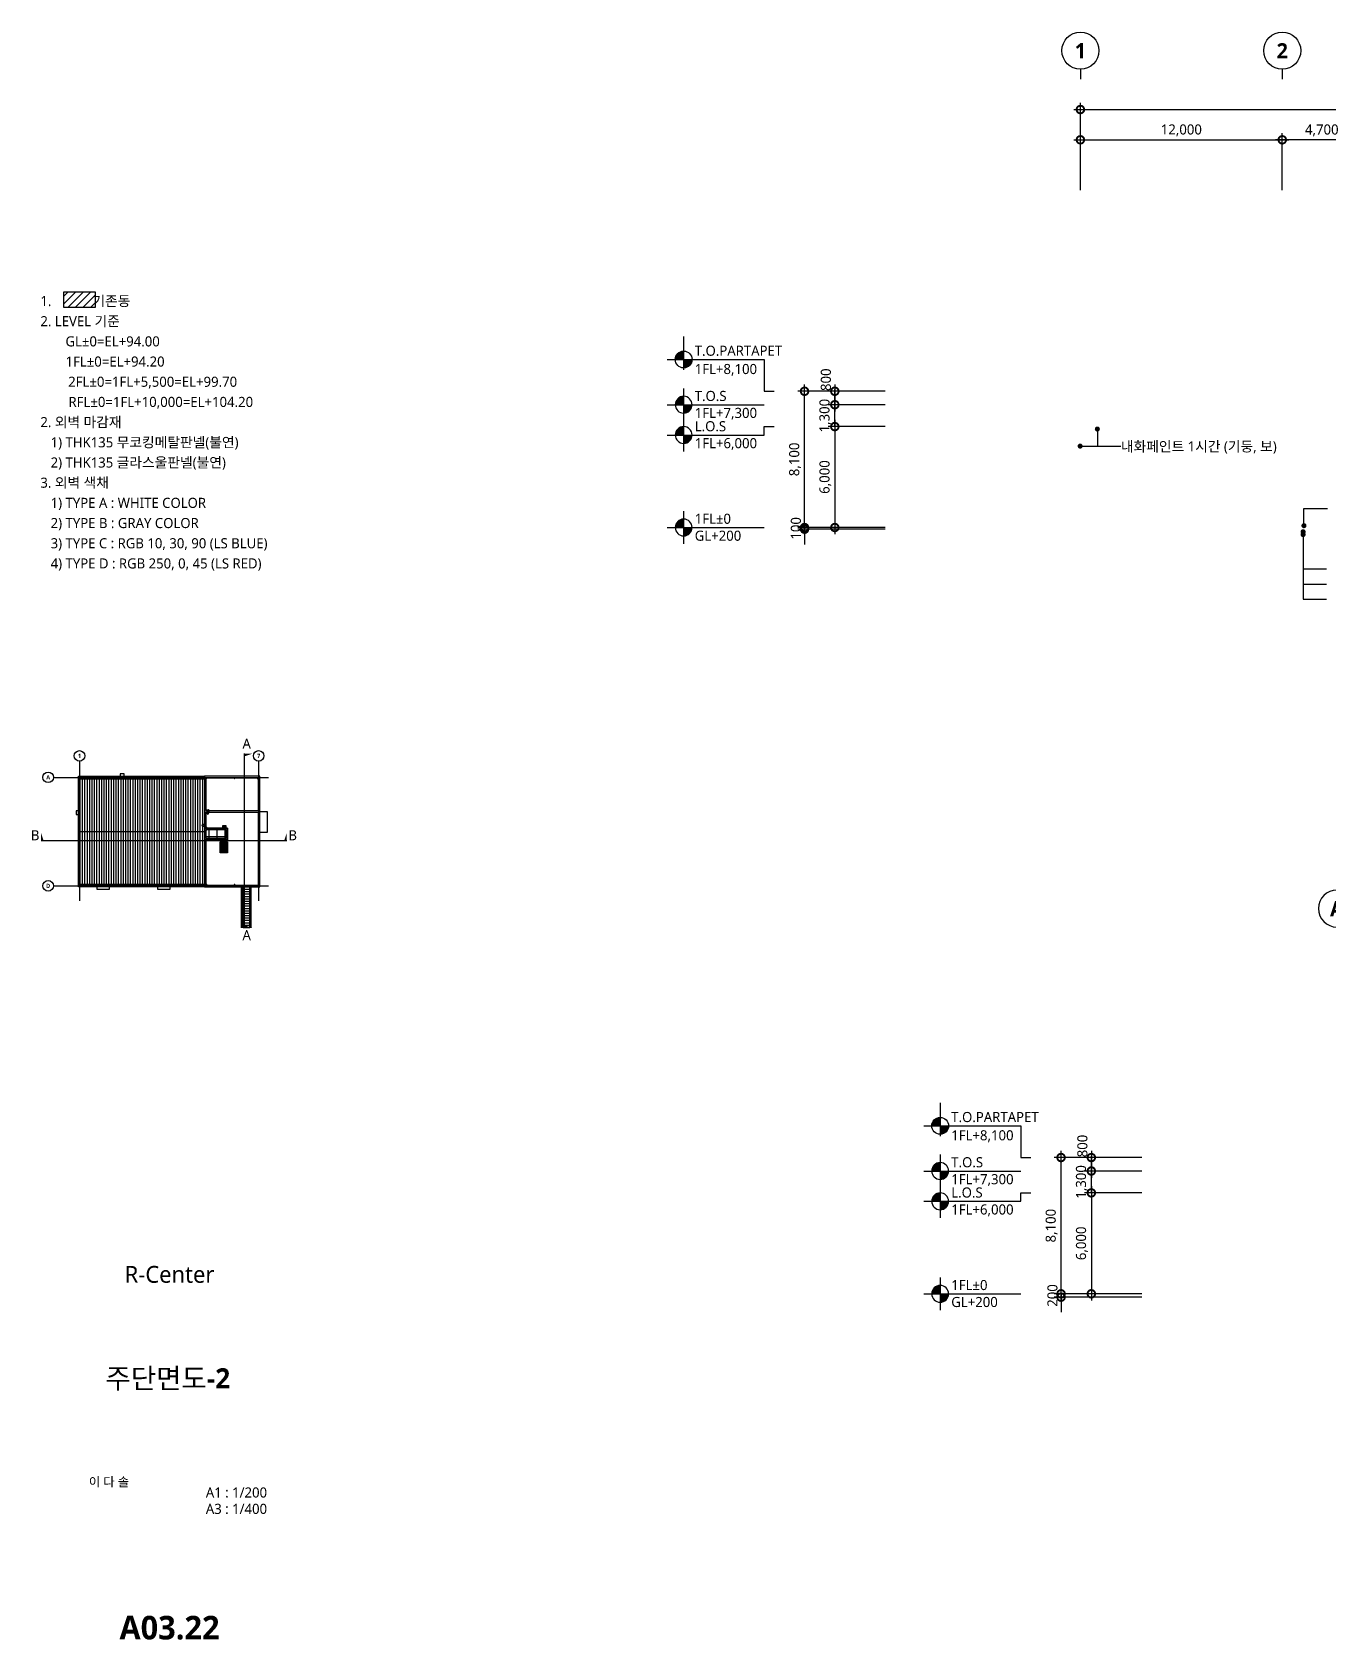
# Model space of a CAD drawing. Header units: millimetres. Extents: x 16690 to 499091, y 5875 to 101442.
# Drawn here: x 315333 to 392420, y 5875 to 101442 of the extents above; entities that cross this region are included whole.
import ezdxf
from ezdxf.enums import TextEntityAlignment as Align
from ezdxf.xclip import XClip

# ---------------------------------------------------------------- set-up
doc = ezdxf.new("R2010")
doc.units = ezdxf.units.MM
doc.header["$LTSCALE"] = 200
doc.header["$XCLIPFRAME"] = 0
for name, pattern in [('CEN-GAUN', [32.2, 30, -1, 0.2, -1]), ('HIDD', [1.05, 0.6, -0.45]), ('XR01-B21-EA-1-P$0$HID', [2.3, 1.5, -0.8])]:
    doc.linetypes.add(name, pattern=pattern)
doc.layers.get('DEFPOINTS').update_dxf_attribs({"color": 137})
for name, color, linetype in [('3TXT', 3, 'Continuous'), ('CAGE_LADDER', 8, 'Continuous'), ('CEN', 1, 'CEN-GAUN'), ('DIM', 7, 'Continuous'), ('ELE-3', 3, 'Continuous'), ('ELE-4', 4, 'Continuous'), ('ELE-5', 5, 'Continuous'), ('ELE-6', 6, 'Continuous'), ('ELE-7', 7, 'Continuous'), ('ELE-8', 8, 'Continuous'), ('ELE-9', 9, 'Continuous'), ('HAT', 8, 'Continuous'), ('R.D', 6, 'Continuous'), ('SYM', 6, 'Continuous'), ('SYM-BUB', 3, 'Continuous'), ('SYM-LEAD', 6, 'Continuous'), ('SYM-LEVEL', 7, 'Continuous'), ('TEXT', 3, 'Continuous'), ('XR-SHEET$0$TITLE', 7, 'Continuous'), ('XR-SHEET$1$SHT', 5, 'Continuous'), ('XR-SHEET$1$TEXT', 3, 'Continuous')]:
    doc.layers.add(name, color=color, linetype=linetype)
doc.styles.add('$0$스타일1', font='malgun.ttf')
doc.styles.add('XR-SHEET$0$굴림체(옥산)', font='malgun.ttf')
doc.styles.add('맑은고딕B', font='malgunbd.ttf')
doc.styles.add('스타일1', font='malgun.ttf')
doc.dimstyles.new('CJA', dxfattribs={"dimscale": 300, "dimtxt": 2.7, "dimasz": 1, "dimexe": 2, "dimexo": 3, "dimgap": 1, "dimtad": 1, "dimdec": 0, "dimzin": 1, "dimdsep": 46, "dimlunit": 6, "dimtxsty": '$0$스타일1', "dimblk": 'CJDOT', "dimcen": 0.09, "dimdle": 1, "dimclrd": 256, "dimclre": 256, "dimclrt": 3, "dimadec": 0, "dimazin": 0, "dimtfac": 1, "dimtdec": 0, "dimtix": 1, "dimtmove": 2, "dimatfit": 3, "dimldrblk": 'CJDOT', "dimfxl": 1, "dimtolj": 1, "dimtzin": 1, "dimarcsym": 0})
doc.dimstyles.new('DIM-QD 1', dxfattribs={"dimtxt": 3, "dimasz": 1.5, "dimexe": 1, "dimexo": 0, "dimgap": 1, "dimtad": 1, "dimdec": 3, "dimdsep": 46, "dimlunit": 6, "dimtxsty": '$0$스타일1', "dimblk1": 'ARCHTICK', "dimblk2": 'ARCHTICK', "dimsah": 1, "dimcen": 0, "dimclrd": 256, "dimclre": 256, "dimclrt": 3, "dimazin": 2, "dimtfac": 1, "dimtdec": 3, "dimtix": 1, "dimtmove": 2, "dimatfit": 3, "dimldrblk": 'ARCHTICK', "dimfxl": 1, "dimtolj": 1, "dimtzin": 0, "dimarcsym": 0})

# ---------------------------------------------------------------- blocks, each defined once
blk = doc.blocks.new('_DotSmall')
at = {"color": 0, "linetype": 'ByBlock', "const_width": 0.5}
blk.add_lwpolyline([(-0.0625, 0, 1), (0.0625, 0, 1)], format="xyb", close=True, dxfattribs=at)
blk = doc.blocks.new('*D59')
at = {"layer": 'DEFPOINTS', "color": 0, "transparency": 16777216}
for p in [(448650, 96842), (377650, 91442), (448650, 91442)]:
    blk.add_point(p, dxfattribs=at)
at = {"layer": 'DIM', "color": 7, "lineweight": -2, "transparency": 16777216}
for p, q in [((377250, 96842), (449050, 96842)), ((377650, 92042), (377650, 97242)), ((448650, 92042), (448650, 97242))]:
    blk.add_line(p, q, dxfattribs=at)
at = {"layer": 'DIM', "color": 7, "lineweight": -2, "transparency": 16777216, "xscale": 900, "yscale": 900, "zscale": 900, "rotation": 180}
blk.add_blockref('_DotSmall', (377650, 96842), dxfattribs=at)
at = {"layer": 'DIM', "color": 7, "lineweight": -2, "transparency": 16777216, "xscale": 900, "yscale": 900, "zscale": 900}
blk.add_blockref('_DotSmall', (448650, 96842), dxfattribs=at)
at = {"layer": 'DIM', "color": 3, "transparency": 16777216, "insert": (413150, 97404), "char_height": 600, "attachment_point": 5, "style": '스타일1'}
blk.add_mtext('\\A1;71,000', dxfattribs=at)
blk = doc.blocks.new('CJDOT')
blk.add_line((-2, 0), (2, 0))
at = {"const_width": 0.5}
blk.add_lwpolyline([(-0.25, 0, 1), (0.25, 0, 1)], format="xyb", close=True, dxfattribs=at)
blk = doc.blocks.new('*D60')
at = {"layer": 'DEFPOINTS', "color": 0, "transparency": 16777216}
for p in [(389650, 95042), (377650, 91442), (389650, 91442)]:
    blk.add_point(p, dxfattribs=at)
at = {"layer": 'DIM', "color": 7, "lineweight": -2, "transparency": 16777216}
for p, q in [((377250, 95042), (390050, 95042)), ((377650, 92042), (377650, 95442)), ((389650, 92042), (389650, 95442))]:
    blk.add_line(p, q, dxfattribs=at)
at = {"layer": 'DIM', "color": 7, "lineweight": -2, "transparency": 16777216, "xscale": 900, "yscale": 900, "zscale": 900, "rotation": 180}
blk.add_blockref('_DotSmall', (377650, 95042), dxfattribs=at)
at = {"layer": 'DIM', "color": 7, "lineweight": -2, "transparency": 16777216, "xscale": 900, "yscale": 900, "zscale": 900}
blk.add_blockref('_DotSmall', (389650, 95042), dxfattribs=at)
at = {"layer": 'DIM', "color": 3, "transparency": 16777216, "insert": (383650, 95604), "char_height": 600, "attachment_point": 5, "style": '스타일1'}
blk.add_mtext('\\A1;12,000', dxfattribs=at)
blk = doc.blocks.new('NEW_BUB')
at = {"layer": 'SYM-BUB', "color": 6}
blk.add_line((0, 3), (0, 0), dxfattribs=at)
blk.add_circle((0, 8.5), 5.5, dxfattribs=at)
at = {"layer": 'SYM-BUB', "color": 3, "style": '맑은고딕B'}
blk.add_attdef('X', text='', height=4.5, dxfattribs=at).set_placement((0, 8.5), align=Align.MIDDLE)
blk = doc.blocks.new('_ARCHTICK')
at = {"color": 0, "linetype": 'ByBlock', "const_width": 0.15}
blk.add_lwpolyline([(-0.5, -0.5), (0.5, 0.5)], dxfattribs=at)
blk = doc.blocks.new('CAGE_RADDER')
at = {"layer": 'CAGE_LADDER'}
h = blk.add_hatch(dxfattribs=at)
h.set_pattern_fill('GRATE', color=256, scale=100, angle=90, style=0)
h.set_pattern_definition([(90, (814.94, 130.295), (-79.375, -2e-14), []), (180, (814.94, 130.3), (5e-14, -317.5), [])])
h.paths.add_polyline_path([(0, -382), (0, 326), (500, 326), (500, -382)])
for p, q in [((-801, 258), (-802, 263)), ((-761, 270), (-763, 276)), ((-118, 278), (-693, 278)), ((-118, 272), (-693, 272)), ((-526, 278), (-526, 283)), ((-526, 283), (-485, 283)), ((-485, 283), (-485, 278)), ((-157, 272), (-157, -322)), ((-141, 272), (-141, -322)), ((-118, 278), (-118, 272)), ((610, 326), (-97, 326)), ((-97, 326), (-97, 272)), ((610, 272), (-97, 272)), ((0, 214), (0, 268)), ((0, 268), (0, 214)), ((610, 326), (610, 272)), ((-995, -5), (-1001, -5)), ((-995, -46), (-1001, -46)), ((-801, -308), (-802, -314)), ((-761, -321), (-763, -326)), ((-118, -322), (-693, -322)), ((-688, -328), (-693, -328)), ((-626, -328), (-688, -328)), ((-626, -328), (-118, -328)), ((-526, -334), (-526, -328)), ((-485, -334), (-526, -334)), ((-485, -328), (-485, -334)), ((-118, -328), (-118, -322)), ((610, -328), (-97, -328)), ((-97, -382), (-97, -328)), ((610, -382), (-97, -382)), ((0, -268), (0, -214)), ((0, -214), (0, -268)), ((610, -382), (610, -328))]:
    blk.add_line(p, q, dxfattribs=at)
at = {"layer": 'CAGE_LADDER', "linetype": 'XR01-B21-EA-1-P$0$HID'}
for p, q in [((610, 277), (-97, 277)), ((610, -334), (-97, -334))]:
    blk.add_line(p, q, dxfattribs=at)
at = {"layer": 'CAGE_LADDER'}
for points in [[(-97, 278), (-97, 330), (-99, 330, 0.4142136), (-102, 326), (-102, 290, -0.4142136), (-109, 283), (-198, 283, 0.4142136), (-201, 280), (-201, 278)], [(-97, -328), (-97, -380), (-99, -380, -0.4142136), (-102, -377), (-102, -340, 0.4142136), (-109, -334), (-198, -334, -0.4142136), (-201, -331), (-201, -328)]]:
    blk.add_lwpolyline(points, format="xyb", close=True, dxfattribs=at)
blk.add_lwpolyline([(500, 326), (0, 326), (0, -382), (500, -382)], close=True, dxfattribs=at)
for centre, radius, start, end in [((-693, -25), 303, 89.984191, 269.984191), ((-693, -25), 297, 89.984191, 269.984191), ((-686, -39), 324, 103.699797, 111.040763), ((-678, -25), 323, 176.324674, 183.675326), ((-686, -11), 324, 248.959237, 256.300203)]:
    blk.add_arc(centre, radius, start, end, dxfattribs=at)
blk = doc.blocks.new('%%P150RD')
at = {"layer": 'R.D', "color": 1}
for p, q in [((-175, 0), (175, 0)), ((0, 175), (0, -175))]:
    blk.add_line(p, q, dxfattribs=at)
at = {"layer": 'R.D'}
blk.add_circle((0, 0), 75, dxfattribs=at)
blk = doc.blocks.new('A$C34F20437')
at = {"layer": 'CEN'}
for points in [[(-150, 0), (150, 0)], [(0, -150), (0, 150)]]:
    blk.add_lwpolyline(points, dxfattribs=at)
at = {"layer": 'ELE-7'}
blk.add_circle((0, 0), 37.5, dxfattribs=at)
at = {"layer": 'ELE-8'}
blk.add_circle((0, 0), 87.5, dxfattribs=at)
blk = doc.blocks.new('xr-key')
at = {"layer": 'HAT'}
h = blk.add_hatch(dxfattribs=at)
h.set_pattern_fill('LINE', color=251, scale=300, angle=90)
h.set_pattern_definition([(90, (-383837.6, -452418.9), (-952.5, 6e-14), [])])
h.paths.add_polyline_path([(22700, 31500), (9400, 31500), (9400, 23000), (22700, 23000)])
h.paths.add_polyline_path([(34200, 31500), (22700, 31500), (22700, 23000), (34200, 23000)])
h.paths.add_polyline_path([(45700, 31500), (34200, 31500), (34200, 23000), (45700, 23000)])
h.paths.add_polyline_path([(58700, 31500), (45700, 31500), (45700, 23000), (58700, 23000)])
h.paths.add_polyline_path([(22700, 40000), (9400, 40000), (9400, 31500), (22700, 31500)])
h.paths.add_polyline_path([(34200, 40000), (22700, 40000), (22700, 31500), (34200, 31500)])
h.paths.add_polyline_path([(45700, 40000), (34200, 40000), (34200, 31500), (45700, 31500)])
h.paths.add_polyline_path([(58700, 40000), (45700, 40000), (45700, 31500), (58700, 31500)])
h.paths.add_polyline_path([(22700, 52350), (9400, 52350), (9400, 40000), (22700, 40000)])
h.paths.add_polyline_path([(58700, 52350), (45700, 52350), (45700, 40000), (58700, 40000)])
h.paths.add_polyline_path([(45700, 52350), (34200, 52350), (34200, 40000), (45700, 40000)])
h.paths.add_polyline_path([(34200, 52350), (22700, 52350), (22700, 40000), (34200, 40000)])
h.paths.add_polyline_path([(22700, 10650), (34200, 10650), (34200, 23000), (22700, 23000)])
h.paths.add_polyline_path([(9400, 10650), (22700, 10650), (22700, 23000), (9400, 23000)])
h.paths.add_polyline_path([(45700, 10650), (58700, 10650), (58700, 23000), (45700, 23000)])
h.paths.add_polyline_path([(34200, 10650), (45700, 10650), (45700, 23000), (34200, 23000)])
h = blk.add_hatch(dxfattribs=at)
h.set_pattern_fill('ANSI37', color=251, scale=1000, angle=45)
h.set_pattern_definition([(90, (67300, 30512.5), (-3175, 0), []), (180, (67300, 30512.5), (-2e-13, -3175), [])])
h.paths.add_polyline_path([(59400, 28700), (67300, 28700), (67300, 32325), (59400, 32325)])
h = blk.add_hatch(dxfattribs=at)
h.set_pattern_fill('_USER', color=251, scale=500, angle=-90, pattern_type=0)
h.set_pattern_definition([(270, (67350, 33825), (500, -9e-14), [])])
h.paths.add_polyline_path([(67350, 33825), (67350, 32825), (65850, 32825), (65850, 33825)])
h = blk.add_hatch(dxfattribs=at)
h.set_pattern_fill('_USER', color=251, scale=200, pattern_type=0)
h.set_pattern_definition([(0, (-536900, -32900), (0, 200), [])])
h.paths.add_polyline_path([(67600, 27175), (67600, 23300), (65200, 23300), (65200, 27175)])
h = blk.add_hatch(dxfattribs=at)
h.set_pattern_fill('_USER', color=251, scale=950, pattern_type=0)
h.set_pattern_definition([(0, (-368700, -32900), (0, 950), [])])
h.paths.add_polyline_path([(74000, 9565), (74000, -18460), (76700, -18460), (76700, 9565)])
at = {"layer": 'ELE-3', "color": 251}
for p, q in [((59200, 52800), (59200, 39825)), ((59200, 39215), (59200, 32825)), ((59200, 28200), (59200, 10200))]:
    blk.add_line(p, q, dxfattribs=at)
blk.add_lwpolyline([(58700, 9565), (80635, 9565), (80635, 53435), (58700, 53435)], close=True, dxfattribs=at)
for points in [[(59200, 52800), (80000, 52800), (80000, 39825)], [(58700, 39215), (80635, 39215)], [(59200, 39825), (80000, 39825)], [(80000, 39215), (80000, 10200), (59200, 10200)]]:
    blk.add_lwpolyline(points, dxfattribs=at)
at = {"layer": 'ELE-4', "color": 251}
blk.add_line((9400, 31500), (58700, 31500), dxfattribs=at)
for points in [[(58700, 9565), (8765, 9565), (8765, 53435), (58700, 53435)], [(58700, 10200), (9400, 10200), (9400, 52800), (58700, 52800)]]:
    blk.add_lwpolyline(points, dxfattribs=at)
for points in [[(58900, 32825), (67800, 32825), (67800, 28200), (58900, 28200)], [(59400, 32325), (67300, 32325), (67300, 28700), (59400, 28700)], [(67600, 27175), (67600, 23300), (65200, 23300), (65200, 27175)]]:
    blk.add_lwpolyline(points, close=True, dxfattribs=at)
at = {"layer": 'ELE-5', "color": 251}
for p, q in [((9400, 52350), (58700, 52350)), ((9400, 10650), (58700, 10650)), ((74000, 9565), (74000, -18460))]:
    blk.add_line(p, q, dxfattribs=at)
at = {"layer": 'ELE-6', "color": 251}
for p, q in [((73200, 9565), (73200, -18460)), ((73700, 9565), (73700, -18460)), ((76700, -18460), (76700, 9565)), ((77200, -18460), (77200, 9565))]:
    blk.add_line(p, q, dxfattribs=at)
blk.add_lwpolyline([(66100, 32825), (58900, 32825), (58900, 28200), (67800, 28200), (67800, 32825), (67100, 32825)], dxfattribs=at)
at = {"layer": 'ELE-7', "color": 251}
blk.add_lwpolyline([(67350, 32825), (67350, 33825), (65850, 33825), (65850, 32825)], dxfattribs=at)
at = {"layer": 'ELE-8', "color": 251}
for points in [[(26850, 53435), (26850, 54335), (25350, 54335), (25350, 53435)], [(8765, 39750), (7865, 39750), (7865, 38250), (8765, 38250)], [(80635, 39400), (83635, 39400), (83635, 31200), (80615, 31200)], [(16100, 9565), (16100, 8665), (21100, 8665), (21100, 9565)], [(40100, 9565), (40100, 8665), (45100, 8665), (45100, 9565)]]:
    blk.add_lwpolyline(points, dxfattribs=at)
at = {"layer": 'ELE-8', "color": 251, "linetype": 'HIDD'}
for points in [[(59581, 32200), (59581, 33000)], [(59656, 32200), (59656, 33000)], [(59581, 28825), (59581, 28025)], [(59656, 28825), (59656, 28025)]]:
    blk.add_lwpolyline(points, dxfattribs=at)
at = {"layer": 'ELE-8', "color": 251}
blk.add_lwpolyline([(67850, 27425), (67850, 23050), (64950, 23050), (64950, 27425)], close=True, dxfattribs=at)
at = {"layer": 'HAT', "color": 251}
for p, q in [((9200, 58258), (9200, 4115)), ((80200, 58258), (80200, 4115)), ((0, 53000), (84150, 53000)), ((0, 10000), (84150, 10000))]:
    blk.add_line(p, q, dxfattribs=at)
at = {"layer": 'CAGE_LADDER', "color": 251, "rotation": 90}
blk.add_blockref('CAGE_RADDER', (60026, 39455), dxfattribs=at)
at = {"layer": 'CAGE_LADDER', "color": 251}
blk.add_blockref('CAGE_RADDER', (58700, 33982), dxfattribs=at)
at = {"layer": 'ELE-9', "color": 251, "xscale": -1, "rotation": 90}
for p in [(59618, 33000), (59618, 32200)]:
    blk.add_blockref('A$C34F20437', p, dxfattribs=at)
at = {"layer": 'ELE-9', "color": 251, "rotation": 90}
for p in [(59618, 28825), (59618, 28025)]:
    blk.add_blockref('A$C34F20437', p, dxfattribs=at)
at = {"layer": 'R.D', "color": 251, "xscale": -0.6666666666666666, "yscale": 0.6666666666666666, "zscale": 0.6666666666666666}
for p in [(9700, 52600), (20700, 52600), (32700, 52600), (44700, 52600), (51700, 52600), (58200, 52600), (59500, 52600), (70600, 52600), (79700, 52600), (59500, 38715), (9700, 10400), (20700, 10400), (32700, 10400), (44700, 10400), (51700, 10400), (58200, 10400), (59500, 10500), (70600, 10500), (73850, 8050)]:
    blk.add_blockref('%%P150RD', p, dxfattribs=at)
at = {"layer": 'SYM-BUB', "xscale": 380.952380952381, "yscale": 380.952380952381, "zscale": 380.952380952381}
for p, values in [((9200, 58258), {'X': '1'}), ((80200, 58258), {'X': '7'})]:
    blk.add_blockref('NEW_BUB', p, dxfattribs=at).add_auto_attribs(values)
at = {"layer": 'SYM-BUB'}
ref = blk.add_blockref('NEW_BUB', (0, 53000), dxfattribs=dict(at, xscale=380.952380952381, yscale=380.952380952381, zscale=380.952380952381, rotation=90))
ref.add_attrib('X', 'A', dxfattribs={"color": 3, "height": 1667, "style": '맑은고딕B'}).set_placement((-3238, 53000), align=Align.MIDDLE)
ref = blk.add_blockref('NEW_BUB', (0, 10000), dxfattribs=dict(at, xscale=380.952380952381, yscale=380.952380952381, zscale=380.952380952381, rotation=90))
ref.add_attrib('X', 'D', dxfattribs={"color": 3, "height": 1667, "style": '맑은고딕B'}).set_placement((-3238, 10000), align=Align.MIDDLE)
blk = doc.blocks.new('*D102')
at = {"layer": 'DEFPOINTS', "color": 0, "transparency": 16777216}
for p in [(361250, 80095), (366650, 80095), (366650, 71995)]:
    blk.add_point(p, dxfattribs=at)
at = {"layer": 'DIM', "color": 7, "lineweight": -2, "transparency": 16777216}
for p, q in [((361250, 71595), (361250, 80495)), ((366050, 80095), (360850, 80095)), ((366050, 71995), (360850, 71995))]:
    blk.add_line(p, q, dxfattribs=at)
at = {"layer": 'DIM', "color": 7, "lineweight": -2, "transparency": 16777216, "xscale": 900, "yscale": 900, "zscale": 900}
for p, rotation in [((361250, 80095), 90), ((361250, 71995), 270)]:
    blk.add_blockref('_DotSmall', p, dxfattribs=dict(at, rotation=rotation))
at = {"layer": 'DIM', "color": 3, "transparency": 16777216, "insert": (360688, 76045), "char_height": 600, "attachment_point": 5, "rotation": 90, "style": '$0$스타일1'}
blk.add_mtext('\\A1;8,100', dxfattribs=at)
blk = doc.blocks.new('*D103')
at = {"layer": 'DEFPOINTS', "color": 0, "transparency": 16777216}
for p in [(366650, 77995), (363050, 71995), (366650, 71995)]:
    blk.add_point(p, dxfattribs=at)
at = {"layer": 'DIM', "color": 7, "lineweight": -2, "transparency": 16777216}
for p, q in [((363050, 78395), (363050, 71595)), ((366050, 77995), (362650, 77995)), ((366050, 71995), (362650, 71995))]:
    blk.add_line(p, q, dxfattribs=at)
at = {"layer": 'DIM', "color": 7, "lineweight": -2, "transparency": 16777216, "xscale": 900, "yscale": 900, "zscale": 900}
for p, rotation in [((363050, 77995), 90), ((363050, 71995), 270)]:
    blk.add_blockref('_DotSmall', p, dxfattribs=dict(at, rotation=rotation))
at = {"layer": 'DIM', "color": 3, "transparency": 16777216, "insert": (362490, 74995), "char_height": 600, "attachment_point": 5, "rotation": 90, "style": '$0$스타일1'}
blk.add_mtext('\\A1;6,000', dxfattribs=at)
blk = doc.blocks.new('*D104')
at = {"layer": 'DEFPOINTS', "color": 0, "transparency": 16777216}
for p in [(366650, 80095), (363050, 79295), (366650, 79295)]:
    blk.add_point(p, dxfattribs=at)
at = {"layer": 'DIM', "color": 7, "lineweight": -2, "transparency": 16777216}
for p, q in [((363050, 80495), (363050, 78895)), ((366050, 80095), (362650, 80095)), ((366050, 79295), (362650, 79295))]:
    blk.add_line(p, q, dxfattribs=at)
at = {"layer": 'DIM', "color": 7, "lineweight": -2, "transparency": 16777216, "xscale": 900, "yscale": 900, "zscale": 900}
for p, rotation in [((363050, 80095), 90), ((363050, 79295), 270)]:
    blk.add_blockref('_DotSmall', p, dxfattribs=dict(at, rotation=rotation))
at = {"layer": 'DIM', "color": 3, "transparency": 16777216, "insert": (362520, 80781), "char_height": 600, "attachment_point": 5, "rotation": 90, "style": '$0$스타일1'}
blk.add_mtext('\\A1;800', dxfattribs=at)
blk = doc.blocks.new('*D105')
at = {"layer": 'DEFPOINTS', "color": 0, "transparency": 16777216}
for p in [(363050, 79295), (366650, 79295), (366650, 77995)]:
    blk.add_point(p, dxfattribs=at)
at = {"layer": 'DIM', "color": 7, "lineweight": -2, "transparency": 16777216}
for p, q in [((363050, 79295), (363050, 80195)), ((366050, 79295), (362650, 79295)), ((363050, 77995), (363050, 79295)), ((366050, 77995), (362650, 77995)), ((363050, 77995), (363050, 77095))]:
    blk.add_line(p, q, dxfattribs=at)
at = {"layer": 'DIM', "color": 7, "lineweight": -2, "transparency": 16777216, "xscale": 900, "yscale": 900, "zscale": 900}
for p, rotation in [((363050, 79295), 270), ((363050, 77995), 90)]:
    blk.add_blockref('_DotSmall', p, dxfattribs=dict(at, rotation=rotation))
at = {"layer": 'DIM', "color": 3, "transparency": 16777216, "insert": (362488, 78645), "char_height": 600, "attachment_point": 5, "rotation": 90, "style": '$0$스타일1'}
blk.add_mtext('\\A1;1,300', dxfattribs=at)
blk = doc.blocks.new('LEVEL1')
at = {"layer": 'SYM-LEVEL'}
h = blk.add_hatch(color=6, dxfattribs=at)
edge = h.paths.add_edge_path()
edge.add_ellipse((4.87, 0), major_axis=(1.77, 1.77), ratio=1, start_angle=405, end_angle=495)
edge.add_line((2.37, 0), (4.87, 0))
edge.add_line((4.87, 0), (4.87, 2.5))
edge = h.paths.add_edge_path()
edge.add_ellipse((4.87, 0), major_axis=(1.77, 1.77), ratio=1, start_angle=225, end_angle=315)
edge.add_line((7.37, 0), (4.87, 0))
edge.add_line((4.87, 0), (4.87, -2.5))
at = {"layer": 'SYM-LEVEL', "color": 6}
for p, q in [((4.87, 4.87), (4.87, -4.87)), ((0, 0), (9.74, 0)), ((9.07, 0), (28.8, 0))]:
    blk.add_line(p, q, dxfattribs=at)
blk.add_ellipse((4.87, 0), major_axis=(1.77, 1.77), ratio=1, start_param=5.497787, end_param=11.780972, dxfattribs=at)
at = {"layer": 'SYM-LEVEL', "color": 3, "style": '스타일1'}
for tag, p in [('1층-바닥마감', (8.16, 1.11)), ('EL-+100', (8.16, -3.93))]:
    blk.add_attdef(tag, p, '', height=3, dxfattribs=at)
blk = doc.blocks.new('*D106')
at = {"layer": 'DEFPOINTS', "color": 0, "transparency": 16777216}
for p in [(361250, 71895), (366650, 71995), (366650, 71895)]:
    blk.add_point(p, dxfattribs=at)
at = {"layer": 'DIM', "color": 7, "lineweight": -2, "transparency": 16777216}
for p, q in [((361250, 71995), (361250, 72895)), ((366050, 71995), (360850, 71995)), ((366050, 71895), (360850, 71895)), ((361250, 71995), (361250, 71895)), ((361250, 71895), (361250, 70995))]:
    blk.add_line(p, q, dxfattribs=at)
at = {"layer": 'DIM', "color": 7, "lineweight": -2, "transparency": 16777216, "xscale": 900, "yscale": 900, "zscale": 900}
for p, rotation in [((361250, 71995), 270), ((361250, 71895), 90)]:
    blk.add_blockref('_DotSmall', p, dxfattribs=dict(at, rotation=rotation))
at = {"layer": 'DIM', "color": 3, "transparency": 16777216, "insert": (360738, 71945), "char_height": 600, "attachment_point": 5, "rotation": 90, "style": '$0$스타일1'}
blk.add_mtext('\\A1;100', dxfattribs=at)
blk = doc.blocks.new('*D107')
at = {"layer": 'DEFPOINTS', "color": 0, "transparency": 16777216}
for p in [(376500, 34544), (381900, 34544), (381900, 26444)]:
    blk.add_point(p, dxfattribs=at)
at = {"layer": 'DIM', "color": 7, "lineweight": -2, "transparency": 16777216}
for p, q in [((381300, 34544), (376100, 34544)), ((376500, 26044), (376500, 34944)), ((381300, 26444), (376100, 26444))]:
    blk.add_line(p, q, dxfattribs=at)
at = {"layer": 'DIM', "color": 7, "lineweight": -2, "transparency": 16777216, "xscale": 900, "yscale": 900, "zscale": 900}
for p, rotation in [((376500, 34544), 90), ((376500, 26444), 270)]:
    blk.add_blockref('_DotSmall', p, dxfattribs=dict(at, rotation=rotation))
at = {"layer": 'DIM', "color": 3, "transparency": 16777216, "insert": (375938, 30494), "char_height": 600, "attachment_point": 5, "rotation": 90, "style": '$0$스타일1'}
blk.add_mtext('\\A1;8,100', dxfattribs=at)
blk = doc.blocks.new('*D108')
at = {"layer": 'DEFPOINTS', "color": 0, "transparency": 16777216}
for p in [(381900, 32444), (378300, 26444), (381900, 26444)]:
    blk.add_point(p, dxfattribs=at)
at = {"layer": 'DIM', "color": 7, "lineweight": -2, "transparency": 16777216}
for p, q in [((378300, 32844), (378300, 26044)), ((381300, 32444), (377900, 32444)), ((381300, 26444), (377900, 26444))]:
    blk.add_line(p, q, dxfattribs=at)
at = {"layer": 'DIM', "color": 7, "lineweight": -2, "transparency": 16777216, "xscale": 900, "yscale": 900, "zscale": 900}
for p, rotation in [((378300, 32444), 90), ((378300, 26444), 270)]:
    blk.add_blockref('_DotSmall', p, dxfattribs=dict(at, rotation=rotation))
at = {"layer": 'DIM', "color": 3, "transparency": 16777216, "insert": (377740, 29444), "char_height": 600, "attachment_point": 5, "rotation": 90, "style": '$0$스타일1'}
blk.add_mtext('\\A1;6,000', dxfattribs=at)
blk = doc.blocks.new('*D109')
at = {"layer": 'DEFPOINTS', "color": 0, "transparency": 16777216}
for p in [(381900, 34544), (378300, 33744), (381900, 33744)]:
    blk.add_point(p, dxfattribs=at)
at = {"layer": 'DIM', "color": 7, "lineweight": -2, "transparency": 16777216}
for p, q in [((381300, 34544), (377900, 34544)), ((378300, 34944), (378300, 33344)), ((381300, 33744), (377900, 33744))]:
    blk.add_line(p, q, dxfattribs=at)
at = {"layer": 'DIM', "color": 7, "lineweight": -2, "transparency": 16777216, "xscale": 900, "yscale": 900, "zscale": 900}
for p, rotation in [((378300, 34544), 90), ((378300, 33744), 270)]:
    blk.add_blockref('_DotSmall', p, dxfattribs=dict(at, rotation=rotation))
at = {"layer": 'DIM', "color": 3, "transparency": 16777216, "insert": (377770, 35230), "char_height": 600, "attachment_point": 5, "rotation": 90, "style": '$0$스타일1'}
blk.add_mtext('\\A1;800', dxfattribs=at)
blk = doc.blocks.new('*D110')
at = {"layer": 'DEFPOINTS', "color": 0, "transparency": 16777216}
for p in [(378300, 33744), (381900, 33744), (381900, 32444)]:
    blk.add_point(p, dxfattribs=at)
at = {"layer": 'DIM', "color": 7, "lineweight": -2, "transparency": 16777216}
for p, q in [((378300, 33744), (378300, 34644)), ((381300, 33744), (377900, 33744)), ((378300, 32444), (378300, 33744)), ((381300, 32444), (377900, 32444)), ((378300, 32444), (378300, 31544))]:
    blk.add_line(p, q, dxfattribs=at)
at = {"layer": 'DIM', "color": 7, "lineweight": -2, "transparency": 16777216, "xscale": 900, "yscale": 900, "zscale": 900}
for p, rotation in [((378300, 33744), 270), ((378300, 32444), 90)]:
    blk.add_blockref('_DotSmall', p, dxfattribs=dict(at, rotation=rotation))
at = {"layer": 'DIM', "color": 3, "transparency": 16777216, "insert": (377738, 33094), "char_height": 600, "attachment_point": 5, "rotation": 90, "style": '$0$스타일1'}
blk.add_mtext('\\A1;1,300', dxfattribs=at)
blk = doc.blocks.new('*D111')
at = {"layer": 'DEFPOINTS', "color": 0, "transparency": 16777216}
for p in [(376500, 26244), (381900, 26444), (381900, 26244)]:
    blk.add_point(p, dxfattribs=at)
at = {"layer": 'DIM', "color": 7, "lineweight": -2, "transparency": 16777216}
for p, q in [((376500, 26444), (376500, 27344)), ((381300, 26444), (376100, 26444)), ((381300, 26244), (376100, 26244)), ((376500, 26444), (376500, 26244)), ((376500, 26244), (376500, 25344))]:
    blk.add_line(p, q, dxfattribs=at)
at = {"layer": 'DIM', "color": 7, "lineweight": -2, "transparency": 16777216, "xscale": 900, "yscale": 900, "zscale": 900}
for p, rotation in [((376500, 26444), 270), ((376500, 26244), 90)]:
    blk.add_blockref('_DotSmall', p, dxfattribs=dict(at, rotation=rotation))
at = {"layer": 'DIM', "color": 3, "transparency": 16777216, "insert": (375990, 26344), "char_height": 600, "attachment_point": 5, "rotation": 90, "style": '$0$스타일1'}
blk.add_mtext('\\A1;200', dxfattribs=at)
blk = doc.blocks.new('XR-TITLE')
at = {"layer": 'XR-SHEET$0$TITLE', "true_color": 0x000000, "style": 'XR-SHEET$0$굴림체(옥산)'}
for tag, height, p in [('동명칭', 6, (776.77, -457.26)), ('SCALE-A1', 3, (797.5, -522)), ('SCALE-A3', 3, (797.5, -527)), ('DATA', 3, (797.5, -540))]:
    blk.add_attdef(tag, text='', height=height, dxfattribs=at).set_placement(p, align=Align.MIDDLE)
for tag, height, p in [('TITLE1', 6, (776.5, -479.4)), ('TITLE4', 6, (776.5, -484.39)), ('TITLE2', 6, (776.5, -489)), ('TITLE5', 6, (776.5, -493.99)), ('TITLE3', 6, (776.5, -498.7)), ('NAME-1', 3, (760.16, -517.5)), ('NAME-2', 3, (760.16, -526.5)), ('A0.00', 7, (776.5, -561))]:
    blk.add_attdef(tag, text='', height=height, dxfattribs=at).set_placement(p, align=Align.MIDDLE_CENTER)
blk = doc.blocks.new('*D123')
at = {"layer": 'DEFPOINTS', "color": 0, "transparency": 16777216}
for p in [(389650, 95042), (389650, 91442), (394350, 91442)]:
    blk.add_point(p, dxfattribs=at)
at = {"layer": 'DIM', "color": 7, "lineweight": -2, "transparency": 16777216}
for p, q in [((394750, 95042), (389250, 95042)), ((389650, 92042), (389650, 95442)), ((394350, 92042), (394350, 95442))]:
    blk.add_line(p, q, dxfattribs=at)
at = {"layer": 'DIM', "color": 7, "lineweight": -2, "transparency": 16777216, "xscale": 900, "yscale": 900, "zscale": 900, "rotation": 180}
blk.add_blockref('_DotSmall', (389650, 95042), dxfattribs=at)
at = {"layer": 'DIM', "color": 7, "lineweight": -2, "transparency": 16777216, "xscale": 900, "yscale": 900, "zscale": 900}
blk.add_blockref('_DotSmall', (394350, 95042), dxfattribs=at)
at = {"layer": 'DIM', "color": 3, "transparency": 16777216, "insert": (392000, 95602), "char_height": 600, "attachment_point": 5, "style": '스타일1'}
blk.add_mtext('\\A1;4,700', dxfattribs=at)
blk = doc.blocks.new('A$C2f394df1')
at = {"layer": 'HAT'}
h = blk.add_hatch(dxfattribs=at)
h.set_pattern_fill('ANSI31', color=256, scale=100)
h.set_pattern_definition([(45, (-147357.73, -86982.5), (-224.5064, 224.5064), [])])
h.paths.add_polyline_path([(2304, -1022), (2304, -1911), (4202, -1911), (4202, -1022)])
at = {"layer": 'HAT', "color": 6}
blk.add_lwpolyline([(2304, -1911), (4202, -1911), (4202, -1022), (2304, -1022)], close=True, dxfattribs=at)
at = {"layer": '3TXT', "style": '스타일1'}
for s, p in [('   GL±0=EL+94.00', (4912, -3939)), ('   1FL±0=EL+94.20', (5058, -5139)), ('   2FL±0=1FL+5,500=EL+99.70', (7292, -6339)), ('   RFL±0=1FL+10,000=EL+104.20', (7776, -7539))]:
    blk.add_text(s, height=600, dxfattribs=at).set_placement(p, align=Align.MIDDLE_CENTER)
at = {"layer": 'TEXT', "color": 3, "style": '스타일1'}
for s, p in [('1.            기존동', (921, -1839)), ('2. LEVEL 기준', (921, -3039)), ('2. 외벽 마감재', (921, -9039)), ('1) THK135 무코킹메탈판넬(불연)', (1531, -10239)), ('2) THK135 글라스울판넬(불연)', (1531, -11439)), ('3. 외벽 색채', (921, -12639)), ('1) TYPE A : WHITE COLOR', (1531, -13839)), ('2) TYPE B : GRAY COLOR', (1531, -15039)), ('3) TYPE C : RGB 10, 30, 90 (LS BLUE)', (1531, -16239)), ('4) TYPE D : RGB 250, 0, 45 (LS RED)', (1531, -17439))]:
    blk.add_text(s, height=600, dxfattribs=at).set_placement(p)

msp = doc.modelspace()

# ---------------------------------------------------------------- hatches: boundary and pattern name
at = {"layer": 'SYM-LEVEL'}
h = msp.add_hatch(color=6, dxfattribs=at)
edge = h.paths.add_edge_path()
edge.add_ellipse((354063.9, 81983.1), major_axis=(353.6, 353.6), ratio=1, start_angle=405, end_angle=495)
edge.add_line((353563.9, 81983.1), (354063.9, 81983.1))
edge.add_line((354063.9, 81983.1), (354063.9, 82483.1))
edge = h.paths.add_edge_path()
edge.add_ellipse((354063.9, 81983.1), major_axis=(353.6, 353.6), ratio=1, start_angle=225, end_angle=315)
edge.add_line((354563.9, 81983.1), (354063.9, 81983.1))
edge.add_line((354063.9, 81983.1), (354063.9, 81483.1))
h = msp.add_hatch(color=6, dxfattribs=at)
edge = h.paths.add_edge_path()
edge.add_ellipse((369313.9, 36431.8), major_axis=(353.6, 353.6), ratio=1, start_angle=405, end_angle=495)
edge.add_line((368813.9, 36431.8), (369313.9, 36431.8))
edge.add_line((369313.9, 36431.8), (369313.9, 36931.8))
edge = h.paths.add_edge_path()
edge.add_ellipse((369313.9, 36431.8), major_axis=(353.6, 353.6), ratio=1, start_angle=225, end_angle=315)
edge.add_line((369813.9, 36431.8), (369313.9, 36431.8))
edge.add_line((369313.9, 36431.8), (369313.9, 35931.8))

# ---------------------------------------------------------------- linework, layer by layer
at = {"layer": 'SYM'}
for p, q in [((327962.1, 48184.9), (327962.1, 58552.5)), ((330473, 53367.9), (315860.9, 53367.9))]:
    msp.add_line(p, q, dxfattribs=at)
for points in [[(328442.1, 58552.5), (328442.1, 58552.5), (327962.1, 58392.5), (327962.1, 58552.5)], [(315860.9, 53847.9), (315860.9, 53847.9), (316020.9, 53367.9), (315860.9, 53367.9)], [(330473, 53847.9), (330473, 53847.9), (330313, 53367.9), (330473, 53367.9)], [(328442.1, 48184.9), (328442.1, 48184.9), (327962.1, 48344.9), (327962.1, 48184.9)]]:
    msp.add_solid(points, dxfattribs=at)
at = {"layer": 'SYM-LEVEL', "color": 6}
for p, q in [((354063.9, 83357.3), (354063.9, 81359)), ((353089.8, 81983.1), (355038.1, 81983.1)), ((354903.9, 81983.1), (358850, 81983.1)), ((369313.9, 37806), (369313.9, 35807.7)), ((368339.8, 36431.8), (370288.1, 36431.8)), ((370153.9, 36431.8), (374100, 36431.8))]:
    msp.add_line(p, q, dxfattribs=at)
for points in [[(358850, 81983.1), (358850, 80094.9), (359450, 80094.9)], [(358850, 77494.9), (358850, 77994.9), (359450, 77994.9)], [(374100, 36431.8), (374100, 34543.6), (374700, 34543.6)], [(374100, 31943.6), (374100, 32443.6), (374700, 32443.6)]]:
    msp.add_lwpolyline(points, dxfattribs=at)
for centre in [(354063.9, 81983.1), (369313.9, 36431.8)]:
    msp.add_ellipse(centre, major_axis=(353.6, 353.6), ratio=1, start_param=5.497787143782105, end_param=11.78097245096169, dxfattribs=at)

# ---------------------------------------------------------------- block references
ref = msp.add_blockref('xr-key', (316768.6, 49194.6), dxfattribs=dict(xscale=0.15, yscale=0.15, zscale=0.15))
XClip(ref).set_block_clipping_path([(-12457.5253566643, -6646.1549308344), (102209.1413113233, 68036.1980107356)])
at = {"layer": 'HAT'}
msp.add_blockref('A$C2f394df1', (314900, 87000), dxfattribs=at)
at = {"layer": 'SYM-BUB', "xscale": 200.0000000000001, "yscale": 200.0000000000001, "zscale": 200.0000000000001}
for p, values in [((377650, 98641.6), {'X': '1'}), ((389650, 98641.6), {'X': '2'})]:
    msp.add_blockref('NEW_BUB', p, dxfattribs=at).add_auto_attribs(values)
at = {"layer": 'SYM-BUB'}
ref = msp.add_blockref('NEW_BUB', (392900, 47643.6), dxfattribs=dict(at, xscale=-200.0000000000001, yscale=200.0000000000001, zscale=200.0000000000001))
ref.add_attrib('X', 'A', dxfattribs={"color": 3, "height": 900, "style": '맑은고딕B'}).set_placement((392900, 49343.6), align=Align.MIDDLE)
at = {"layer": 'SYM-LEVEL', "xscale": 200.000000000167, "yscale": 200.000000000167, "zscale": 200.000000000167}
for p, values in [((353089.8, 79294.9), {'EL-+100': '1FL+7,300', '1층-바닥마감': 'T.O.S'}), ((353089.8, 77494.9), {'EL-+100': '1FL+6,000', '1층-바닥마감': 'L.O.S'}), ((353089.8, 71994.9), {'EL-+100': 'GL+200', '1층-바닥마감': '1FL±0'}), ((368339.8, 33743.6), {'EL-+100': '1FL+7,300', '1층-바닥마감': 'T.O.S'}), ((368339.8, 31943.6), {'EL-+100': '1FL+6,000', '1층-바닥마감': 'L.O.S'}), ((368339.8, 26443.6), {'EL-+100': 'GL+200', '1층-바닥마감': '1FL±0'})]:
    msp.add_blockref('LEVEL1', p, dxfattribs=at).add_auto_attribs(values)
at = {"layer": 'TEXT'}
ref = msp.add_blockref('XR-TITLE', (168200, 0), dxfattribs=dict(at, xscale=200, yscale=200, zscale=200))
ref.add_attrib('TITLE2', '주단면도-2', dxfattribs={"layer": 'XR-SHEET$1$SHT', "color": 4, "true_color": 0x000004, "height": 1200, "style": '맑은고딕B'}).set_placement((323400.1, 21417.2), align=Align.MIDDLE_CENTER)
ref.add_attrib('NAME-1', '이 다 솔', dxfattribs={"layer": 'XR-SHEET$1$TEXT', "color": 3, "true_color": 0x000003, "height": 540, "style": '스타일1'}).set_placement((318700, 15266.5, 2754.3), align=Align.MIDDLE_LEFT)
ref.add_attrib('SCALE-A1', 'A1 : 1/200', dxfattribs={"layer": 'XR-SHEET$1$SHT', "color": 3, "true_color": 0x000003, "height": 600, "style": '스타일1'}).set_placement((327478.2, 14634.4), align=Align.MIDDLE_CENTER)
ref.add_attrib('SCALE-A3', 'A3 : 1/400', dxfattribs={"layer": 'XR-SHEET$1$SHT', "color": 3, "true_color": 0x000003, "height": 600, "style": '스타일1'}).set_placement((327478.2, 13661.5), align=Align.MIDDLE_CENTER)
ref.add_attrib('A0.00', 'A03.22', dxfattribs={"layer": 'XR-SHEET$1$SHT', "color": 4, "true_color": 0x000004, "height": 1400, "style": '맑은고딕B'}).set_placement((323500, 6600), align=Align.MIDDLE_CENTER)

# ---------------------------------------------------------------- texts
at = {"layer": 'SYM', "style": '스타일1'}
for s, p in [('A', (327836.1, 58846.6)), ('B', (315256.7, 53403.4)), ('B', (330568.6, 53403.4)), ('A', (327836.1, 47463.3))]:
    msp.add_text(s, height=600, dxfattribs=at).set_placement(p)
at = {"layer": 'SYM-LEVEL', "color": 3, "style": '스타일1'}
for tag, p, s in [('T.O.PARTAPET', (354721.2, 82204.2), '1층 바닥마감'), ('1FL+8,100', (354721.2, 81117.5), 'EL +100'), ('T.O.PARTAPET', (369971.2, 36652.9), '1층 바닥마감'), ('1FL+8,100', (369971.2, 35566.2), 'EL +100')]:
    msp.add_attdef(tag, p, s, height=600, dxfattribs=at)
at = {"layer": 'TEXT', "color": 3, "style": '스타일1'}
msp.add_text('내화페인트 1시간 (기둥, 보)', height=600, dxfattribs=at).set_placement((380057.6, 76515.1))
at = {"layer": 'TEXT', "style": '스타일1'}
msp.add_text('R-Center', height=1000, dxfattribs=at).set_placement((323500, 27600), align=Align.MIDDLE_CENTER)

# ---------------------------------------------------------------- dimensions: what is measured, and where the dimension line sits
at = {"layer": 'DIM'}
for base, p1, p2, angle, override, picture, middle in [((448650, 96841.6), (377650, 91441.6), (448650, 91441.6), 180, {"dimscale": 200, "dimtxt": 3, "dimasz": 4.5, "dimtxsty": '스타일1', "dimblk1": 'DotSmall', "dimblk2": 'DotSmall', "dimsah": 1, "dimdle": 2, "dimclrd": 7, "dimclre": 7}, '*D59', (413150, 97403.6)), ((389650, 95041.6), (377650, 91441.6), (389650, 91441.6), 180, {"dimscale": 200, "dimtxt": 3, "dimasz": 4.5, "dimtxsty": '스타일1', "dimblk1": 'DotSmall', "dimblk2": 'DotSmall', "dimsah": 1, "dimdle": 2, "dimclrd": 7, "dimclre": 7}, '*D60', (383650, 95603.6)), ((389650, 95041.6), (394350, 91441.6), (389650, 91441.6), 180, {"dimscale": 200, "dimtxt": 3, "dimasz": 4.5, "dimtxsty": '스타일1', "dimblk1": 'DotSmall', "dimblk2": 'DotSmall', "dimsah": 1, "dimdle": 2, "dimclrd": 7, "dimclre": 7}, '*D123', (392000, 95601.9)), ((361250, 80094.9), (366650, 71994.9), (366650, 80094.9), 270, {"dimscale": 200, "dimtxt": 3, "dimasz": 4.5, "dimblk1": 'DotSmall', "dimblk2": 'DotSmall', "dimsah": 1, "dimdle": 2, "dimclrd": 7, "dimclre": 7}, '*D102', (360688, 76044.9)), ((363050, 79294.9), (366650, 77994.9), (366650, 79294.9), 90, {"dimscale": 200, "dimtxt": 3, "dimasz": 4.5, "dimblk1": 'DotSmall', "dimblk2": 'DotSmall', "dimsah": 1, "dimdle": 2, "dimclrd": 7, "dimclre": 7}, '*D105', (362488, 78644.9)), ((363050, 71994.9), (366650, 77994.9), (366650, 71994.9), 270, {"dimscale": 200, "dimtxt": 3, "dimasz": 4.5, "dimblk1": 'DotSmall', "dimblk2": 'DotSmall', "dimsah": 1, "dimdle": 2, "dimclrd": 7, "dimclre": 7}, '*D103', (362489.7, 74994.9)), ((361250, 71894.9), (366650, 71994.9), (366650, 71894.9), 90, {"dimscale": 200, "dimtxt": 3, "dimasz": 4.5, "dimblk1": 'DotSmall', "dimblk2": 'DotSmall', "dimsah": 1, "dimdle": 2, "dimclrd": 7, "dimclre": 7}, '*D106', (360738.4, 71944.9)), ((376500, 34543.6), (381900, 26443.6), (381900, 34543.6), 270, {"dimscale": 200, "dimtxt": 3, "dimasz": 4.5, "dimblk1": 'DotSmall', "dimblk2": 'DotSmall', "dimsah": 1, "dimdle": 2, "dimclrd": 7, "dimclre": 7}, '*D107', (375938, 30493.6)), ((378300, 33743.6), (381900, 32443.6), (381900, 33743.6), 90, {"dimscale": 200, "dimtxt": 3, "dimasz": 4.5, "dimblk1": 'DotSmall', "dimblk2": 'DotSmall', "dimsah": 1, "dimdle": 2, "dimclrd": 7, "dimclre": 7}, '*D110', (377738, 33093.6)), ((378300, 26443.6), (381900, 32443.6), (381900, 26443.6), 270, {"dimscale": 200, "dimtxt": 3, "dimasz": 4.5, "dimblk1": 'DotSmall', "dimblk2": 'DotSmall', "dimsah": 1, "dimdle": 2, "dimclrd": 7, "dimclre": 7}, '*D108', (377739.7, 29443.6)), ((376500, 26243.6), (381900, 26443.6), (381900, 26243.6), 90, {"dimscale": 200, "dimtxt": 3, "dimasz": 4.5, "dimblk1": 'DotSmall', "dimblk2": 'DotSmall', "dimsah": 1, "dimdle": 2, "dimclrd": 7, "dimclre": 7}, '*D111', (375990, 26343.6))]:
    dim = msp.add_linear_dim(base=base, p1=p1, p2=p2, angle=angle, dimstyle='CJA', override=override, dxfattribs=at)
    dim.commit()
    dim.dimension.update_dxf_attribs({"geometry": picture, "text_midpoint": middle})
for base, p1, p2, picture, middle in [((363050, 79294.9), (366650, 80094.9), (366650, 79294.9), '*D104', (362520, 80781.3)), ((378300, 33743.6), (381900, 34543.6), (381900, 33743.6), '*D109', (377770, 35230))]:
    dim = msp.add_linear_dim(base=base, p1=p1, p2=p2, angle=270, dimstyle='CJA', override={"dimscale": 200, "dimtxt": 3, "dimasz": 4.5, "dimblk1": 'DotSmall', "dimblk2": 'DotSmall', "dimsah": 1, "dimdle": 2, "dimclrd": 7, "dimclre": 7}, dxfattribs=at)
    dim.commit()
    dim.dimension.update_dxf_attribs({"geometry": picture, "text_midpoint": middle, "dimtype": 160})

# ---------------------------------------------------------------- leaders
at = {"layer": 'SYM-LEAD'}
for points in [[(378657.6, 77849.3), (378657.6, 76833.3), (380057.6, 76833.3)], [(377635, 76833.3), (378657.6, 76833.3), (380057.6, 76833.3)], [(390940, 72103.6), (390940, 73119.6), (392340, 73119.6)], [(390890, 71743.6), (390890, 69537.7), (392290, 69537.7)], [(390890, 71583.6), (390890, 68637.7), (392290, 68637.7)], [(390890, 71573.6), (390890, 67737.7), (392290, 67737.7)]]:
    msp.add_leader(points, dimstyle='DIM-QD 1', override={"dimscale": 200, "dimasz": 1.5, "dimtad": 0, "dimclrd": 6, "dimldrblk": 'DOT'}, dxfattribs=at)

doc.saveas('drawing.dxf')
